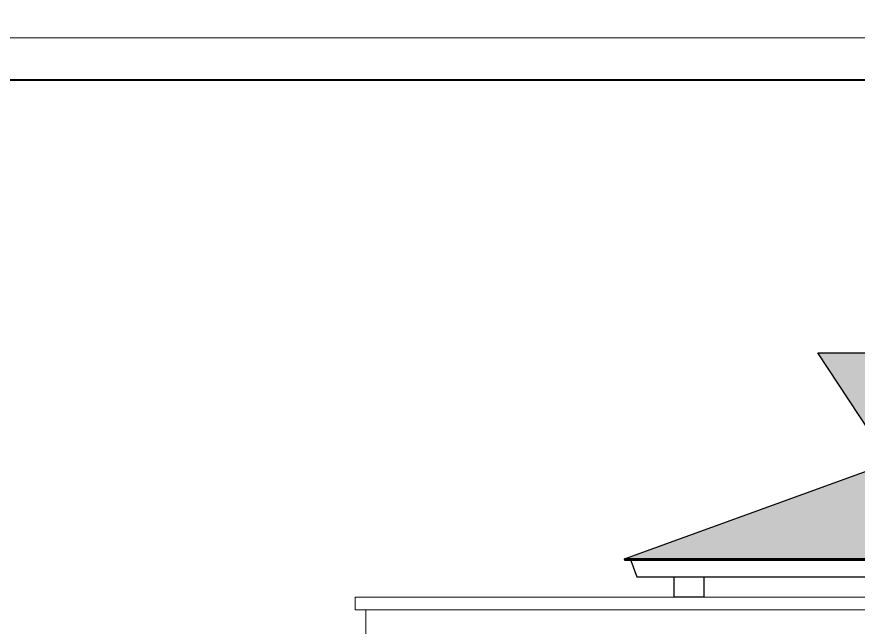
# Model space of a CAD drawing. Header units: inches. Extents: x 249 to 1192, y -18 to 440.
# Drawn here: x 587.36 to 607.24, y 211.56 to 225.99 of the extents above; entities that cross this region are included whole.
import ezdxf
from ezdxf.enums import TextEntityAlignment as Align

# ---------------------------------------------------------------- set-up
doc = ezdxf.new("R2010")
doc.units = ezdxf.units.IN
doc.header["$MEASUREMENT"] = 0
for name, color, linetype, lineweight in [('ARSIR GENTING', 32, 'Continuous', 5), ('BALOK', 3, 'Continuous', 20), ('GRS KOP', 1, 'Continuous', 40), ('KOP', 7, 'Continuous', 20)]:
    doc.layers.add(name, color=color, linetype=linetype, lineweight=lineweight)
doc.layers.add('ATAP', color=123, linetype='Continuous')
doc.layers.add('KOLOM', color=5, linetype='Continuous')
doc.styles.get("Standard").update_dxf_attribs({"font": 'arial.ttf'})

# ---------------------------------------------------------------- blocks, each defined once
blk = doc.blocks.new('KOP-ARS')
at = {"layer": 'GRS KOP'}
blk.add_line((83, 54), (1, 54), dxfattribs=at)
at = {"layer": 'KOP'}
blk.add_lwpolyline([(0, 0), (84, 0), (84, 55), (0, 55)], close=True, dxfattribs=at)
for tag, height, p in [('SUKMA', 0.2, (78, 9.9)), ('1:100', 0.25, (81.3, 5.5)), ('1:100', 0.25, (81.3, 4.9)), ('1:100', 0.25, (81.3, 4.3)), ('AR-01', 0.35, (78.15, 2.7)), ('10', 0.35, (81.3, 2.7)), ('2012', 0.35, (81.3, 1.7))]:
    blk.add_attdef(tag, text='', height=height, dxfattribs=at).set_placement(p, align=Align.MIDDLE)
for p in [(73.7, 5.325), (73.7, 4.725), (73.7, 4.125)]:
    blk.add_attdef('-', p, '', height=0.35, dxfattribs=at)
blk = doc.blocks.new('tampak belakang')
at = {"layer": 'ARSIR GENTING'}
h = blk.add_hatch(dxfattribs=at)
h.set_pattern_fill('AR-B88', color=256, scale=0.05, style=0)
h.set_pattern_definition([(0, (601.7156, 213.17164), (0, 0.4), []), (90, (601.7156, 213.17164), (-0.2, 0.4), [0.4, -0.4])])
h.paths.add_polyline_path([(601.716, 213.172), (608.001, 215.447), (606.287, 218.045), (640.196, 218.045), (638.482, 215.447), (644.768, 213.172)])
at = {"layer": 'ATAP'}
blk.add_lwpolyline([(601.716, 213.172), (608.001, 215.447), (606.287, 218.045), (640.196, 218.045), (638.482, 215.447), (644.768, 213.172)], close=True, dxfattribs=at)
for points in [[(601.716, 213.172), (644.768, 213.172), (644.757, 213.133), (601.727, 213.133), (601.716, 213.172)], [(601.867, 213.133), (602.007, 212.747), (644.466, 212.747), (644.476, 212.747), (644.617, 213.133), (601.867, 213.133)]]:
    blk.add_lwpolyline(points, dxfattribs=at)
at = {"layer": 'BALOK'}
for points in [[(595.352, 212.265), (634.816, 212.265), (634.816, 211.965), (595.352, 211.965)], [(635.066, 211.965), (595.602, 211.965), (595.602, 211.265), (635.066, 211.265)]]:
    blk.add_lwpolyline(points, close=True, dxfattribs=at)
at = {"layer": 'KOLOM'}
blk.add_lwpolyline([(602.892, 212.747), (603.592, 212.747), (603.592, 212.265), (602.892, 212.265)], close=True, dxfattribs=at)

msp = doc.modelspace()

# ---------------------------------------------------------------- block references
at = {"layer": 'BALOK'}
msp.add_blockref('tampak belakang', (0, 0), dxfattribs=at)
at = {"layer": 'KOP'}
for p in [(585.2179, 225.4885), (585.2179, 170.4885)]:
    msp.add_blockref('KOP-ARS', p, dxfattribs=at)

doc.saveas('drawing.dxf')
